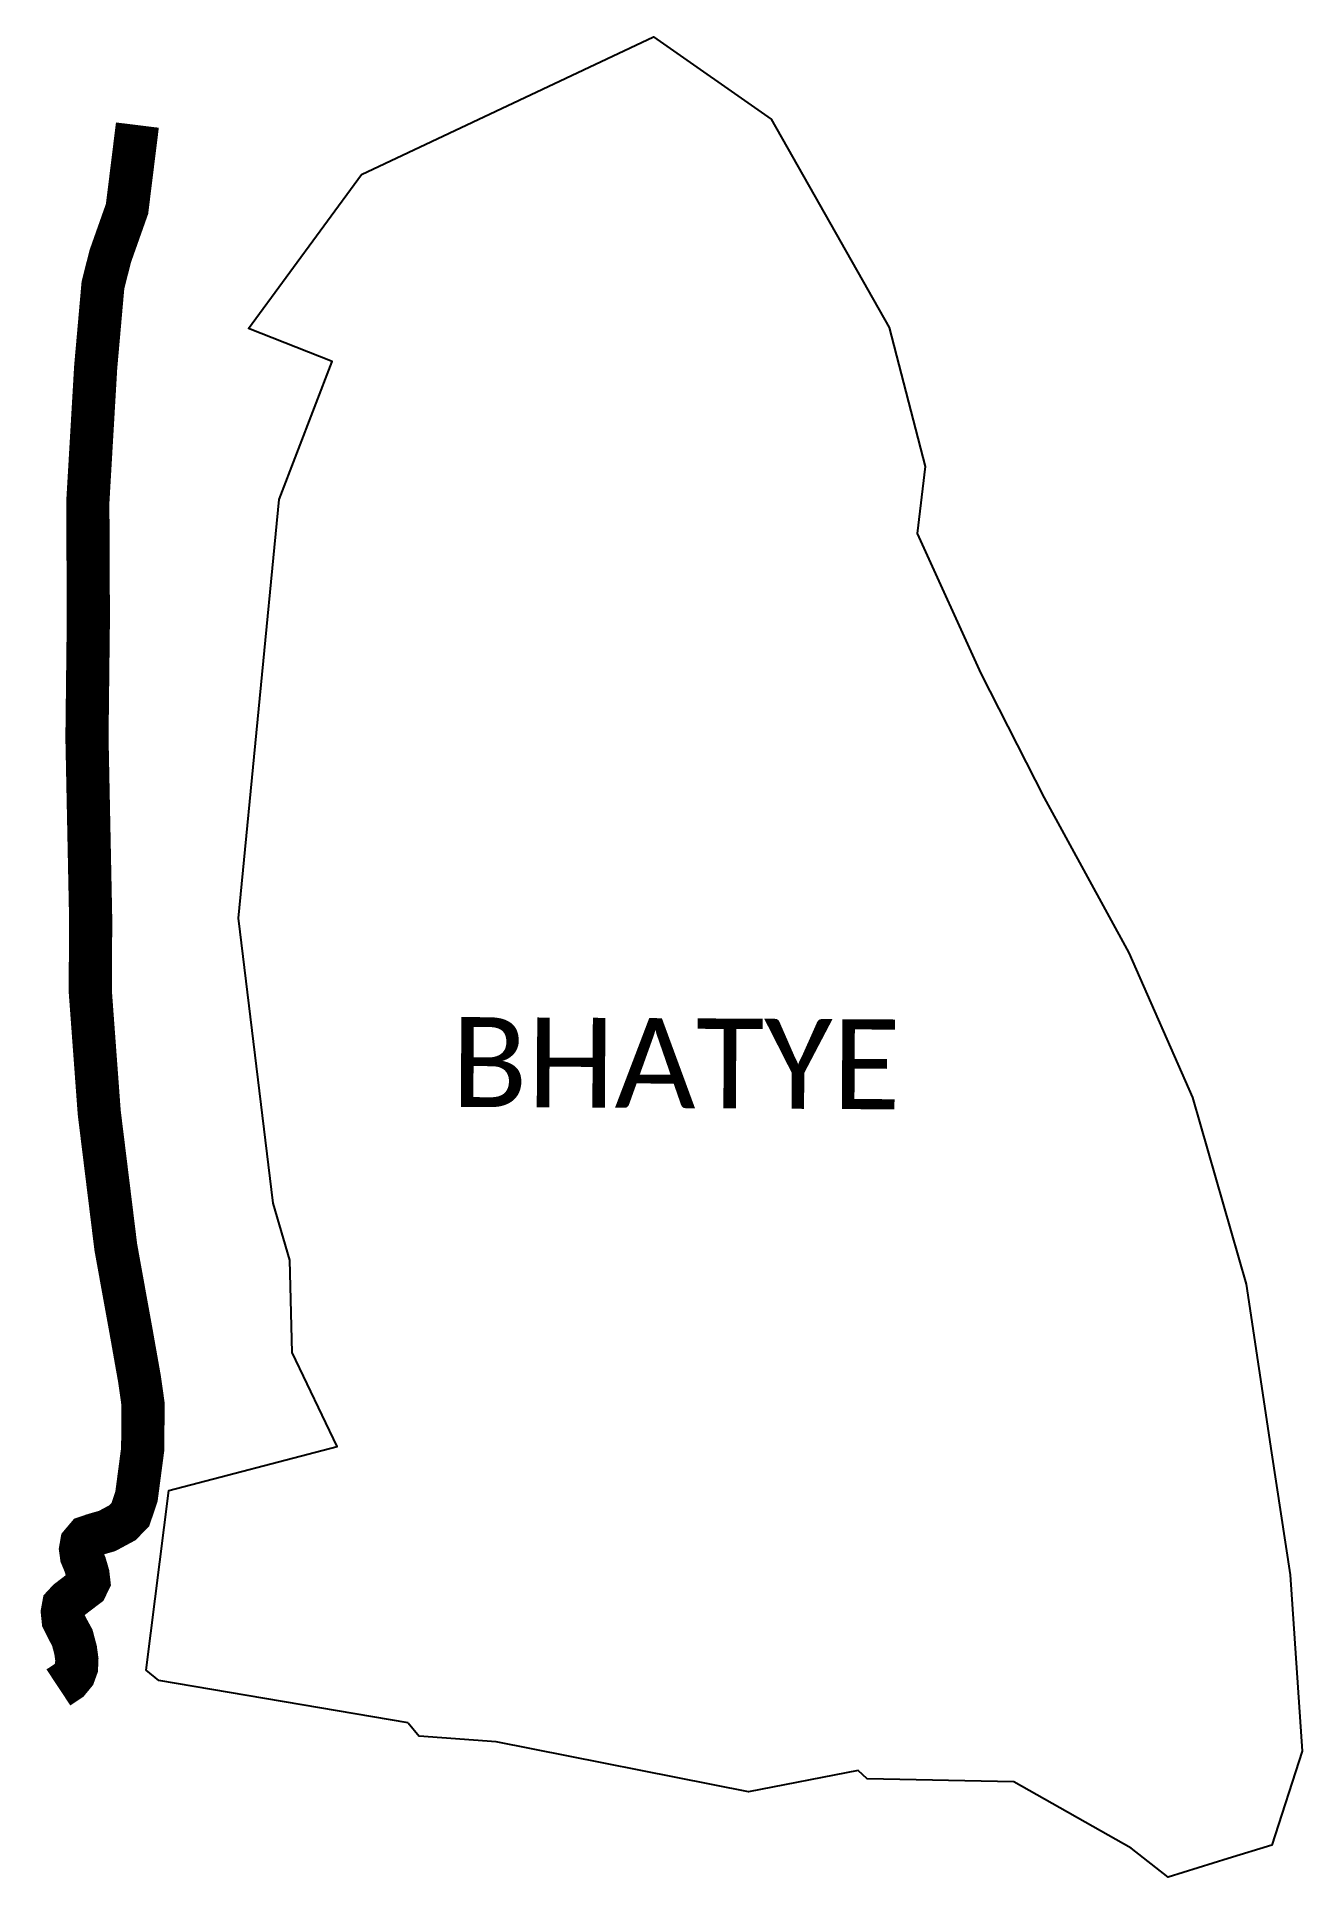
# Model space of a CAD drawing. Header units: metres. Extents: x 318313 to 319778, y 1876233 to 1878364.
import ezdxf

# ---------------------------------------------------------------- set-up
doc = ezdxf.new("R2010")
doc.units = ezdxf.units.M
for name, color, linetype in [('NATURALLY PROTECTED', 3, 'Continuous'), ('village', 3, 'Continuous'), ('VILLAGE NAME', 250, 'Continuous')]:
    doc.layers.add(name, color=color, linetype=linetype)
doc.styles.get("Standard").update_dxf_attribs({"font": 'calibri.ttf'})

msp = doc.modelspace()

# ---------------------------------------------------------------- linework, layer by layer
at = {"layer": 'NATURALLY PROTECTED', "color": 116, "true_color": 0x136734, "const_width": 50, "flags": 128}
msp.add_lwpolyline([(318429, 1878261.7), (318417, 1878164.7), (318397.6, 1878109.9), (318389.1, 1878076.4), (318380.7, 1877981.4), (318371.6, 1877825.4), (318372.2, 1877688.8), (318370.6, 1877552.3), (318374.9, 1877341.8), (318374.4, 1877259.2), (318384.8, 1877118.2), (318404, 1876962.3), (318417.5, 1876887.7), (318421.6, 1876865.2), (318431.5, 1876809.3), (318435.6, 1876780.2), (318435.1, 1876728.2), (318427.9, 1876673.6), (318420.8, 1876652.6), (318411.7, 1876643.3), (318393.9, 1876633.7), (318378.2, 1876629.2), (318370.3, 1876626.5), (318364.4, 1876619.5), (318363.2, 1876612.6), (318364.3, 1876604.7), (318368.5, 1876594.6), (318371.8, 1876583.2), (318372.7, 1876575.2), (318369.8, 1876569.2), (318362.7, 1876563.8), (318348.7, 1876553.1), (318343.5, 1876547.5), (318342.1, 1876539.9), (318343.1, 1876530.4), (318348.1, 1876520.3), (318353.6, 1876510.2), (318357.4, 1876495.9), (318358.9, 1876485), (318358.5, 1876475.7), (318355.7, 1876468), (318349.6, 1876460.6), (318337.5, 1876452.6)], dxfattribs=at)
at = {"layer": 'village', "flags": 128}
msp.add_lwpolyline([(318742.4, 1876411.6), (318755.2, 1876396.1)], dxfattribs=at)
at = {"layer": 'village', "color": 3, "true_color": 0x00ff00}
for points in [[(318742.4, 1876411.6, 0), (318453.9, 1876460.5, 0), (318439.1, 1876472.5, 0), (318465.3, 1876680.5, 0), (318660.4, 1876731.7, 0), (318608.3, 1876840.5, 0), (318605.5, 1876947.3, 0), (318586.2, 1877013.4, 0), (318546.1, 1877343.5, 0), (318593.3, 1877828.2, 0), (318654.6, 1877987.8, 0), (318557.7, 1878026.1, 0), (318688.4, 1878204.5, 0), (319026.7, 1878363.9, 0), (319162.7, 1878268.4, 0), (319299.4, 1878027.4, 0), (319341.2, 1877866.3, 0), (319332, 1877788.7, 0), (319405.5, 1877626.5, 0), (319478.9, 1877482.8, 0), (319576.8, 1877303.2, 0), (319650.5, 1877135.5, 0), (319712.6, 1876919.4, 0), (319742.3, 1876724.2, 0), (319763.8, 1876583, 0), (319777.6, 1876378.6, 0)], [(319777.6, 1876378.6, 0), (319742.5, 1876270, 0), (319691.8, 1876254.3, 0), (319622.6, 1876232.8, 0), (319579.6, 1876266.4, 0), (319443.9, 1876343.3, 0), (319273.9, 1876346.7, 0), (319263.7, 1876356.3, 0), (319136.4, 1876331.8, 0), (318844.4, 1876389.5, 0), (318755.2, 1876396.1, 0)]]:
    msp.add_polyline3d(points, dxfattribs=at)

# ---------------------------------------------------------------- texts
at = {"layer": 'VILLAGE NAME', "insert": (318792.7, 1877228.9), "char_height": 104.04, "attachment_point": 1, "rotation": 359.6762}
msp.add_mtext_dynamic_manual_height_columns('BHATYE', width=611.727, gutter_width=520.2, heights=[0], dxfattribs=at)

doc.saveas('drawing.dxf')
